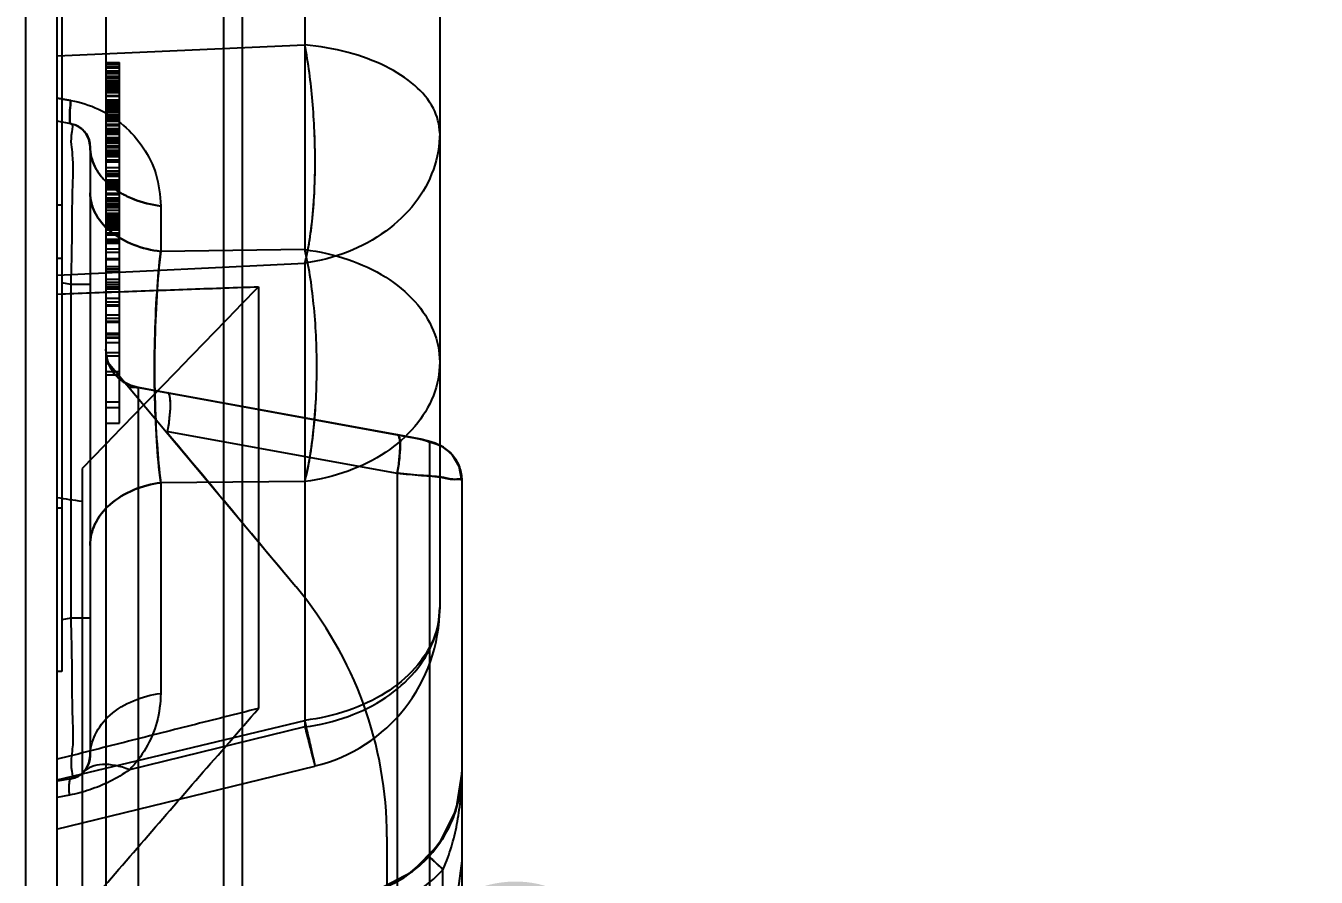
# Model space of a CAD drawing. Header units: millimetres. Extents: x 3267 to 5677, y -4731 to 2600.
# Drawn here: x 4723.18 to 4756.4, y -126.84 to -104.93 of the extents above; entities that cross this region are included whole.
import ezdxf

# ---------------------------------------------------------------- set-up
doc = ezdxf.new("R2010")
doc.units = ezdxf.units.MM
doc.header["$LTSCALE"] = 16.335
doc.header["$PDMODE"] = 3
doc.header["$PDSIZE"] = 0.3125
doc.layers.get('0').update_dxf_attribs({"linetype": 'CONTINUOUS'})
doc.layers.get('Defpoints').update_dxf_attribs({"linetype": 'CONTINUOUS'})
doc.styles.get("Standard").update_dxf_attribs({"font": 'txt', "width": 0.8})
doc.dimstyles.get("Standard").update_dxf_attribs({"dimtxt": 0.15625, "dimasz": 0.1875, "dimexe": 0.125, "dimexo": 0.0625, "dimtad": 0, "dimtih": 1, "dimtoh": 1, "dimdsep": 46, "dimtxsty": 'Standard', "dimcen": 0.09, "dimadec": 0, "dimazin": 0, "dimtp": 0.01, "dimtm": 0.01, "dimtfac": 1, "dimtofl": 0, "dimtmove": 0, "dimatfit": 3, "dimfxl": 0, "dimtolj": 1, "dimarcsym": 0})

# ---------------------------------------------------------------- blocks, each defined once
blk = doc.blocks.new('*D133')
at = {"color": 4, "lineweight": -2}
for p, q in [((4723.177, -202.237), (4723.177, -27.593)), ((4731.177, -27.593), (4748.892, -27.593)), ((4793.176, -27.593), (4772.359, -27.593)), ((4801.176, -192.521), (4801.176, -27.593))]:
    blk.add_line(p, q, dxfattribs=at)
at = {"color": 4}
for points in [[(4731.177, -26.259), (4731.177, -28.926), (4723.177, -27.593)], [(4793.176, -26.259), (4793.176, -28.926), (4801.176, -27.593)]]:
    blk.add_solid(points, dxfattribs=at)
at = {"layer": 'Defpoints', "color": 0}
for p in [(4723.177, -27.593), (4801.176, -192.521), (4723.177, -202.237)]:
    blk.add_point(p, dxfattribs=at)
at = {"color": 6, "insert": (4760.626, -27.593), "char_height": 8, "attachment_point": 5}
blk.add_mtext('\\A1;78.00', dxfattribs=at)
blk = doc.blocks.new('*D194')
at = {"color": 4, "lineweight": -2}
blk.add_line((4754.412, -138.155), (4761.917, -140.924), dxfattribs=at)
at = {"color": 4}
blk.add_solid([(4762.379, -139.673), (4761.456, -142.174), (4769.423, -143.692)], dxfattribs=at)
at = {"layer": 'Defpoints', "color": 0}
for p in [(4769.423, -143.692), (4776.929, -146.461)]:
    blk.add_point(p, dxfattribs=at)
at = {"color": 6, "insert": (4743.403, -134.094), "char_height": 8, "attachment_point": 5, "rotation": 339.7526}
blk.add_mtext('\\A1;∅8.00', dxfattribs=at)

msp = doc.modelspace()

# ---------------------------------------------------------------- linework, layer by layer
at = {"color": 6, "linetype": 'Continuous'}
for p, q in [((4723.981, -365.077), (4723.981, -45.077)), ((4730.36, -96.449), (4730.36, -110.689)), ((4728.274, -174.175), (4728.274, -97.94)), ((4728.748, -98.44), (4728.748, -174.047)), ((4724.101, -98.914), (4724.101, -121.547)), ((4725.236, -99.547), (4725.236, -278.306)), ((4733.831, -99.805), (4733.831, -119.898)), ((4723.981, -105.702), (4730.36, -105.418)), ((4725.236, -105.876), (4725.586, -105.876)), ((4725.236, -105.901), (4725.586, -105.901)), ((4725.236, -105.928), (4725.586, -105.928)), ((4725.586, -115.153), (4725.586, -105.876)), ((4725.236, -105.983), (4725.586, -105.983)), ((4725.236, -106.012), (4725.586, -106.012)), ((4725.236, -106.085), (4725.586, -106.085)), ((4725.236, -106.106), (4725.586, -106.106)), ((4725.586, -106.134), (4725.236, -106.134)), ((4725.236, -106.154), (4725.586, -106.154)), ((4725.236, -106.226), (4725.586, -106.226)), ((4725.236, -106.264), (4725.586, -106.264)), ((4725.236, -106.331), (4725.586, -106.331)), ((4725.236, -106.358), (4725.586, -106.358)), ((4725.236, -106.385), (4725.586, -106.385)), ((4725.236, -106.404), (4725.586, -106.404)), ((4725.586, -106.436), (4725.236, -106.436)), ((4725.236, -106.467), (4725.586, -106.467)), ((4725.236, -106.509), (4725.586, -106.509)), ((4725.236, -106.529), (4725.586, -106.529)), ((4725.236, -106.551), (4725.586, -106.551)), ((4725.236, -106.569), (4725.586, -106.569)), ((4725.236, -106.604), (4725.586, -106.604)), ((4725.236, -106.622), (4725.586, -106.622)), ((4724.335, -106.851), (4723.981, -106.788)), ((4723.981, -106.788), (4724.335, -106.851)), ((4725.236, -106.649), (4725.586, -106.649)), ((4725.236, -106.725), (4725.586, -106.725)), ((4725.586, -106.751), (4725.236, -106.751)), ((4725.236, -106.834), (4725.586, -106.834)), ((4725.586, -106.87), (4725.236, -106.87)), ((4725.236, -106.908), (4725.586, -106.908)), ((4725.236, -106.946), (4725.586, -106.946)), ((4725.236, -106.972), (4725.586, -106.972)), ((4725.586, -107), (4725.236, -107)), ((4725.586, -107.019), (4725.236, -107.019)), ((4725.236, -107.045), (4725.586, -107.045)), ((4725.236, -107.089), (4725.586, -107.089)), ((4725.236, -107.139), (4725.586, -107.139)), ((4725.586, -107.209), (4725.236, -107.209)), ((4725.236, -107.244), (4725.586, -107.244)), ((4725.586, -107.274), (4725.236, -107.274)), ((4725.236, -107.298), (4725.586, -107.298)), ((4724.335, -107.448), (4723.981, -107.386)), ((4725.236, -107.344), (4725.586, -107.344)), ((4725.236, -107.384), (4725.586, -107.384)), ((4725.236, -107.463), (4725.586, -107.463)), ((4725.236, -107.496), (4725.586, -107.496)), ((4725.236, -107.57), (4725.586, -107.57)), ((4725.236, -107.59), (4725.586, -107.59)), ((4725.236, -107.643), (4725.586, -107.643)), ((4725.236, -107.693), (4725.586, -107.693)), ((4725.236, -107.716), (4725.586, -107.716)), ((4725.236, -107.806), (4725.586, -107.806)), ((4725.236, -107.85), (4725.586, -107.85)), ((4725.236, -107.868), (4725.586, -107.868)), ((4725.236, -107.897), (4725.586, -107.897)), ((4725.236, -107.949), (4725.586, -107.949)), ((4724.831, -108.039), (4724.831, -123.719)), ((4725.236, -108.016), (4725.586, -108.016)), ((4725.236, -108.062), (4725.586, -108.062)), ((4725.236, -108.133), (4725.586, -108.133)), ((4725.236, -108.16), (4725.586, -108.16)), ((4725.236, -108.183), (4725.586, -108.183)), ((4725.236, -108.204), (4725.586, -108.204)), ((4725.236, -108.249), (4725.586, -108.249)), ((4725.236, -108.273), (4725.586, -108.273)), ((4725.586, -108.303), (4725.236, -108.303)), ((4725.236, -108.375), (4725.586, -108.375)), ((4725.236, -108.409), (4725.586, -108.409)), ((4725.236, -108.434), (4725.586, -108.434)), ((4725.236, -108.575), (4725.586, -108.575)), ((4725.236, -108.664), (4725.586, -108.664)), ((4725.236, -108.719), (4725.586, -108.719)), ((4725.236, -108.738), (4725.586, -108.738)), ((4725.236, -108.759), (4725.586, -108.759)), ((4725.236, -108.786), (4725.586, -108.786)), ((4725.586, -108.804), (4725.236, -108.804)), ((4725.586, -108.906), (4725.236, -108.906)), ((4725.236, -108.936), (4725.586, -108.936)), ((4725.236, -108.974), (4725.586, -108.974)), ((4725.236, -109.014), (4725.586, -109.014)), ((4725.236, -109.058), (4725.586, -109.058)), ((4725.236, -109.109), (4725.586, -109.109)), ((4725.236, -109.145), (4725.586, -109.145)), ((4725.236, -109.24), (4725.586, -109.24)), ((4725.236, -109.274), (4725.586, -109.274)), ((4724.101, -109.547), (4723.981, -109.547)), ((4725.236, -109.359), (4725.586, -109.359)), ((4725.236, -109.377), (4725.586, -109.377)), ((4725.586, -109.405), (4725.236, -109.405)), ((4725.236, -109.436), (4725.586, -109.436)), ((4725.586, -109.506), (4725.236, -109.506)), ((4725.236, -109.521), (4725.586, -109.521)), ((4725.586, -109.557), (4725.236, -109.557)), ((4725.236, -109.572), (4725.586, -109.572)), ((4725.236, -109.604), (4725.586, -109.604)), ((4726.649, -109.567), (4726.649, -110.736)), ((4725.236, -109.674), (4725.586, -109.674)), ((4725.236, -109.754), (4725.586, -109.754)), ((4725.236, -109.786), (4725.586, -109.786)), ((4725.236, -109.805), (4725.586, -109.805)), ((4725.236, -109.838), (4725.586, -109.838)), ((4725.586, -109.868), (4725.236, -109.868)), ((4725.236, -109.888), (4725.586, -109.888)), ((4725.586, -109.922), (4725.236, -109.922)), ((4725.236, -109.964), (4725.586, -109.964)), ((4725.236, -109.981), (4725.586, -109.981)), ((4725.236, -109.998), (4725.586, -109.998)), ((4725.236, -110.028), (4725.586, -110.028)), ((4725.236, -110.054), (4725.586, -110.054)), ((4725.236, -110.077), (4725.586, -110.077)), ((4725.236, -110.098), (4725.586, -110.098)), ((4725.236, -110.143), (4725.586, -110.143)), ((4725.236, -110.178), (4725.586, -110.178)), ((4725.236, -110.257), (4725.586, -110.257)), ((4725.586, -110.279), (4725.236, -110.279)), ((4725.236, -110.313), (4725.586, -110.313)), ((4725.236, -110.416), (4725.586, -110.416)), ((4725.236, -110.453), (4725.586, -110.453)), ((4725.236, -110.497), (4725.586, -110.497)), ((4725.236, -110.525), (4725.586, -110.525)), ((4724.101, -110.914), (4723.981, -110.914)), ((4725.236, -110.668), (4725.586, -110.668)), ((4725.236, -110.752), (4725.586, -110.752)), ((4725.236, -110.914), (4725.586, -110.914)), ((4725.236, -110.941), (4725.586, -110.941)), ((4730.36, -110.689), (4726.649, -110.736)), ((4723.981, -111.345), (4730.36, -111.038)), ((4725.236, -111.121), (4725.586, -111.121)), ((4725.236, -111.182), (4725.586, -111.182)), ((4725.586, -111.199), (4725.236, -111.199)), ((4725.236, -111.254), (4725.586, -111.254)), ((4730.36, -111.038), (4730.36, -122.972)), ((4724.335, -111.584), (4724.101, -111.543)), ((4724.335, -111.584), (4724.335, -120.174)), ((4724.831, -111.584), (4724.335, -111.584)), ((4725.586, -111.458), (4725.236, -111.458)), ((4725.236, -111.525), (4725.586, -111.525)), ((4725.586, -111.598), (4725.236, -111.598)), ((4725.236, -111.647), (4725.586, -111.647)), ((4725.236, -111.675), (4725.586, -111.675)), ((4725.236, -111.701), (4725.586, -111.701)), ((4725.236, -111.772), (4725.586, -111.772)), ((4725.236, -111.935), (4725.586, -111.935)), ((4729.165, -111.644), (4729.165, -122.499)), ((4725.236, -112.037), (4725.586, -112.037)), ((4725.236, -112.112), (4725.586, -112.112)), ((4725.236, -112.14), (4725.586, -112.14)), ((4725.586, -112.377), (4725.236, -112.377)), ((4725.236, -112.455), (4725.586, -112.455)), ((4725.236, -112.532), (4725.586, -112.532)), ((4725.586, -112.566), (4725.236, -112.566)), ((4725.236, -112.842), (4725.586, -112.842)), ((4725.236, -112.878), (4725.586, -112.878)), ((4725.236, -112.941), (4725.586, -112.941)), ((4725.586, -112.966), (4725.236, -112.966)), ((4725.586, -113.084), (4725.236, -113.084)), ((4725.236, -113.335), (4725.586, -113.335)), ((4725.236, -113.427), (4725.586, -113.427)), ((4730.132, -119.371), (4725.244, -113.545)), ((4725.236, -113.822), (4725.586, -113.822)), ((4725.236, -113.913), (4725.586, -113.913)), ((4725.881, -114.186), (4725.711, -114.101)), ((4726.066, -114.237), (4725.881, -114.186)), ((4726.066, -114.238), (4726.066, -254.39)), ((4726.829, -114.378), (4732.74, -115.453)), ((4725.586, -114.616), (4725.236, -114.616)), ((4725.236, -114.749), (4725.586, -114.749)), ((4725.236, -115.153), (4725.586, -115.153)), ((4726.829, -115.368), (4732.74, -116.442)), ((4733.078, -115.516), (4732.746, -115.453)), ((4733.571, -115.642), (4733.571, -195.988)), ((4724.631, -116.323), (4724.631, -128.516)), ((4732.74, -116.442), (4732.74, -140.458)), ((4730.36, -116.659), (4726.649, -116.69)), ((4726.649, -116.69), (4726.649, -122.109)), ((4734.401, -116.63), (4734.401, -253.414)), ((4724.101, -117.347), (4723.981, -117.347)), ((4724.335, -120.174), (4724.101, -120.215)), ((4724.831, -120.174), (4724.335, -120.174)), ((4724.101, -121.547), (4723.981, -121.547)), ((4723.981, -124.334), (4730.36, -122.804)), ((4730.36, -122.972), (4725.844, -124.074)), ((4723.97, -125.604), (4730.613, -123.981)), ((4724.335, -124.31), (4723.981, -124.373)), ((4724.3, -124.73), (4723.981, -124.793)), ((4732.472, -125.799), (4732.472, -140.436)), ((4733.916, -140.592), (4733.916, -126.64))]:
    msp.add_line(p, q, dxfattribs=at)
for points in [[(4724.725, -107.7), (4724.613, -107.577), (4724.479, -107.493), (4724.335, -107.448)], [(4724.335, -107.448), (4724.445, -107.479), (4724.537, -107.523), (4724.603, -107.569), (4724.654, -107.614)], [(4724.335, -107.448), (4724.454, -107.482), (4724.542, -107.527), (4724.607, -107.572), (4724.657, -107.617), (4724.696, -107.661), (4724.728, -107.703), (4724.753, -107.744), (4724.774, -107.785), (4724.792, -107.825)], [(4724.694, -107.659), (4724.727, -107.701), (4724.752, -107.742), (4724.774, -107.783), (4724.791, -107.824), (4724.805, -107.865), (4724.817, -107.908), (4724.824, -107.951)], [(4724.831, -108.039), (4724.803, -107.857), (4724.725, -107.7)], [(4724.824, -107.952), (4724.829, -107.995), (4724.831, -108.039)], [(4725.308, -113.622), (4725.254, -113.438), (4725.236, -113.248)], [(4725.235, -113.453), (4725.237, -113.497), (4725.241, -113.542)], [(4725.236, -113.48), (4725.24, -113.535), (4725.249, -113.594), (4725.262, -113.655)], [(4732.747, -115.453), (4726.441, -114.307), (4726.079, -114.24)], [(4734.401, -116.63), (4734.334, -116.268), (4734.159, -115.975), (4733.93, -115.776), (4733.713, -115.67), (4733.543, -115.618), (4733.344, -115.571), (4733.076, -115.516)], [(4724.335, -124.31), (4724.474, -124.268), (4724.608, -124.186), (4724.722, -124.063), (4724.801, -123.905), (4724.831, -123.719)], [(4724.831, -123.719), (4724.822, -123.816), (4724.795, -123.919)], [(4724.658, -124.14), (4724.618, -124.178), (4724.569, -124.215), (4724.51, -124.25), (4724.433, -124.284), (4724.335, -124.31)], [(4724.795, -123.918), (4724.739, -124.036), (4724.667, -124.131)], [(4734.401, -124.135), (4734.249, -125.113), (4733.804, -126.002), (4733.111, -126.711), (4732.232, -127.176)], [(4734.401, -124.135), (4734.335, -124.785), (4734.153, -125.374), (4733.891, -125.874), (4733.562, -126.302)], [(4734.401, -124.136), (4734.358, -124.659), (4734.239, -125.145), (4734.058, -125.582), (4733.83, -125.965), (4733.562, -126.302)], [(4734.401, -124.136), (4734.343, -124.744), (4734.178, -125.314), (4733.914, -125.837), (4733.562, -126.302)], [(4733.562, -126.302), (4732.954, -126.821), (4732.232, -127.176)], [(4734.401, -126.419), (4734.289, -127.259), (4733.96, -128.044), (4733.437, -128.713), (4732.759, -129.222)]]:
    msp.add_lwpolyline(points, dxfattribs=at)
for centre, radius, start, end in [((4724.231, -108.039), 0.6, 0, 80), ((4726.241, -113.254), 1.005, 180.0519, 259.9392), ((4726.221, -113.454), 0.986, 180.0015, 185.0001), ((4742.251, -28.922), 86.837, 259.25802, 259.76972), ((4742.188, -29.265), 86.488, 259.25701, 259.77077), ((4722.472, -125.799), 10, 0, 40), ((4729.631, -119.898), 4.2, 283.6954, 0), ((4724.231, -123.719), 0.6, 280, 0), ((4731.185, -124.135), 3.216, 289.0001, 0), ((4731.168, -124.135), 3.719, 289.0009, 317.6588)]:
    msp.add_arc(centre, radius, start, end, dxfattribs=at)
msp.add_ellipse((4551.82, -179.962), major_axis=(631.454, -68.785), ratio=0.132273, start_param=1.308026, end_param=1.309096, dxfattribs=at)
for points, knots in [([(4733.831, -107.69), (4733.831, -107.471), (4733.698, -106.996), (4733.182, -106.404), (4732.415, -105.924), (4731.449, -105.578), (4730.735, -105.455), (4730.36, -105.418)], [0, 0, 0, 0, 0.146738, 0.315564, 0.516374, 0.747471, 1, 1, 1, 1]), ([(4730.36, -111.038), (4730.407, -110.863), (4730.485, -110.479), (4730.596, -109.608), (4730.647, -108.389), (4730.579, -106.897), (4730.452, -105.896), (4730.36, -105.418)], [0, 0, 0, 0, 0.095844, 0.207934, 0.465723, 0.741634, 1, 1, 1, 1]), ([(4724.335, -107.448), (4724.329, -107.447), (4724.318, -107.432), (4724.312, -107.401), (4724.307, -107.35), (4724.306, -107.282), (4724.308, -107.196), (4724.316, -107.05), (4724.327, -106.933), (4724.335, -106.851)], [0, 0, 0, 0, 0.027844, 0.080176, 0.162471, 0.275346, 0.41794, 0.588364, 1, 1, 1, 1]), ([(4724.335, -106.851), (4724.327, -106.933), (4724.316, -107.05), (4724.308, -107.196), (4724.306, -107.282), (4724.307, -107.35), (4724.312, -107.401), (4724.318, -107.432), (4724.329, -107.447), (4724.335, -107.448)], [0, 0, 0, 0, 0.410446, 0.58133, 0.724293, 0.837433, 0.91988, 0.972171, 1, 1, 1, 1]), ([(4724.335, -106.851), (4724.579, -106.893), (4725.066, -107.049), (4725.716, -107.465), (4726.224, -108.045), (4726.575, -108.759), (4726.64, -109.289), (4726.649, -109.567)], [0, 0, 0, 0, 0.192758, 0.391632, 0.591899, 0.784126, 1, 1, 1, 1]), ([(4724.335, -107.448), (4724.404, -107.46), (4724.301, -107.859), (4724.417, -108.314), (4724.359, -109.264), (4724.367, -110.353), (4724.343, -111.162), (4724.335, -111.584)], [0, 0, 0, 0, 0.050851, 0.193171, 0.417804, 0.693652, 1, 1, 1, 1]), ([(4730.36, -111.038), (4730.419, -110.818), (4730.511, -110.325), (4730.627, -109.209), (4730.636, -108.311), (4730.61, -107.69)], [0, 0, 0, 0, 0.203007, 0.445514, 1, 1, 1, 1]), ([(4733.831, -107.69), (4733.831, -108.007), (4733.716, -108.658), (4733.221, -109.538), (4732.452, -110.267), (4731.474, -110.793), (4730.739, -110.984), (4730.36, -111.038)], [0, 0, 0, 0, 0.181654, 0.370093, 0.569514, 0.78042, 1, 1, 1, 1]), ([(4724.831, -108.039), (4724.831, -108.215), (4724.902, -108.496), (4725.115, -108.819), (4725.345, -109.049), (4725.629, -109.246), (4726.058, -109.451), (4726.411, -109.538), (4726.649, -109.567)], [0, 0, 0, 0, 0.205422, 0.321856, 0.447808, 0.582002, 0.721582, 1, 1, 1, 1]), ([(4726.649, -109.567), (4726.412, -109.538), (4726.059, -109.452), (4725.63, -109.246), (4725.345, -109.05), (4725.115, -108.819), (4724.902, -108.496), (4724.831, -108.215), (4724.831, -108.039)], [0, 0, 0, 0, 0.277509, 0.417362, 0.551827, 0.678025, 0.794672, 1, 1, 1, 1]), ([(4726.649, -110.736), (4726.412, -110.707), (4725.947, -110.595), (4725.345, -110.262), (4724.931, -109.786), (4724.831, -109.402), (4724.831, -109.227)], [0, 0, 0, 0, 0.279839, 0.554059, 0.795268, 1, 1, 1, 1]), ([(4724.831, -109.227), (4724.831, -109.402), (4724.931, -109.786), (4725.345, -110.262), (4725.947, -110.595), (4726.412, -110.707), (4726.649, -110.736)], [0, 0, 0, 0, 0.204731, 0.445938, 0.720156, 1, 1, 1, 1]), ([(4726.649, -116.69), (4726.603, -116.333), (4726.537, -115.552), (4726.486, -114.327), (4726.49, -113.047), (4726.543, -111.843), (4726.607, -111.083), (4726.649, -110.736)], [0, 0, 0, 0, 0.180918, 0.394089, 0.616451, 0.824133, 1, 1, 1, 1]), ([(4726.649, -110.736), (4726.604, -111.112), (4726.538, -111.922), (4726.487, -113.175), (4726.49, -114.453), (4726.542, -115.628), (4726.606, -116.361), (4726.649, -116.69)], [0, 0, 0, 0, 0.190473, 0.408456, 0.630486, 0.833137, 1, 1, 1, 1]), ([(4730.36, -116.659), (4730.413, -116.453), (4730.503, -116.007), (4730.631, -115.026), (4730.694, -113.705), (4730.63, -112.377), (4730.502, -111.37), (4730.412, -110.905), (4730.36, -110.689)], [0, 0, 0, 0, 0.105963, 0.226651, 0.493834, 0.764296, 0.88887, 1, 1, 1, 1]), ([(4730.36, -110.689), (4730.737, -110.736), (4731.463, -110.897), (4732.437, -111.346), (4733.207, -111.971), (4733.71, -112.733), (4733.831, -113.31), (4733.831, -113.585)], [0, 0, 0, 0, 0.232524, 0.4511, 0.650685, 0.831399, 1, 1, 1, 1]), ([(4723.981, -111.832), (4724.557, -111.811), (4725.71, -111.768), (4727.438, -111.706), (4728.591, -111.664), (4729.167, -111.644)], [0, 0, 0, 0, 0.333468, 0.666802, 1, 1, 1, 1]), ([(4729.167, -111.644), (4728.662, -112.164), (4727.654, -113.203), (4726.142, -114.763), (4725.134, -115.803), (4724.631, -116.323)], [0, 0, 0, 0, 0.333323, 0.666657, 1, 1, 1, 1]), ([(4733.831, -113.585), (4733.831, -113.877), (4733.713, -114.483), (4733.213, -115.292), (4732.443, -115.958), (4731.467, -116.437), (4730.738, -116.61), (4730.36, -116.659)], [0, 0, 0, 0, 0.173989, 0.357838, 0.5573, 0.772724, 1, 1, 1, 1]), ([(4730.36, -116.659), (4730.415, -116.445), (4730.508, -115.98), (4730.638, -114.956), (4730.672, -114.144), (4730.667, -113.585)], [0, 0, 0, 0, 0.214123, 0.458626, 1, 1, 1, 1]), ([(4725.721, -114.114), (4725.658, -114.076), (4725.541, -113.986), (4725.398, -113.816), (4725.33, -113.685), (4725.303, -113.616)], [0, 0, 0, 0, 0.333318, 0.666682, 1, 1, 1, 1]), ([(4726.066, -114.238), (4726.041, -114.232), (4725.989, -114.226), (4725.908, -114.228), (4725.853, -114.234), (4725.825, -114.238)], [0, 0, 0, 0, 0.316553, 0.647633, 1, 1, 1, 1]), ([(4725.825, -114.238), (4725.854, -114.235), (4725.909, -114.229), (4725.99, -114.226), (4726.042, -114.232), (4726.066, -114.238)], [0, 0, 0, 0, 0.356736, 0.691736, 1, 1, 1, 1]), ([(4726.819, -115.422), (4726.842, -115.298), (4726.877, -115.055), (4726.906, -114.735), (4726.896, -114.515), (4726.868, -114.408), (4726.841, -114.379), (4726.829, -114.379)], [0, 0, 0, 0, 0.356545, 0.686219, 0.904745, 0.96589, 1, 1, 1, 1]), ([(4726.829, -115.368), (4726.849, -115.253), (4726.883, -115.032), (4726.902, -114.717), (4726.903, -114.525), (4726.864, -114.38), (4726.829, -114.378)], [0, 0, 0, 0, 0.348011, 0.672465, 0.896508, 1, 1, 1, 1]), ([(4732.74, -115.453), (4732.774, -115.452), (4732.816, -115.593), (4732.814, -115.776), (4732.797, -116.093), (4732.762, -116.318), (4732.74, -116.442)], [0, 0, 0, 0, 0.099531, 0.313638, 0.628011, 1, 1, 1, 1]), ([(4732.74, -116.442), (4732.762, -116.32), (4732.788, -116.139), (4732.808, -115.905), (4732.815, -115.751), (4732.81, -115.627), (4732.799, -115.544), (4732.783, -115.496), (4732.77, -115.468), (4732.752, -115.453), (4732.74, -115.453)], [0, 0, 0, 0, 0.365105, 0.540341, 0.694463, 0.817583, 0.907848, 0.940968, 0.966549, 1, 1, 1, 1]), ([(4732.74, -115.453), (4732.831, -115.47), (4732.989, -115.499), (4733.199, -115.541), (4733.36, -115.577), (4733.47, -115.601), (4733.536, -115.624), (4733.561, -115.636), (4733.571, -115.642)], [0, 0, 0, 0, 0.325581, 0.562428, 0.754304, 0.904751, 0.958385, 1, 1, 1, 1]), ([(4733.571, -115.642), (4733.561, -115.63), (4733.509, -115.616), (4733.418, -115.589), (4733.272, -115.558), (4733.107, -115.522), (4732.924, -115.488), (4732.805, -115.465), (4732.74, -115.453)], [0, 0, 0, 0, 0.055133, 0.172639, 0.345852, 0.573051, 0.769515, 1, 1, 1, 1]), ([(4733.571, -115.642), (4733.793, -115.681), (4734.126, -115.868), (4734.354, -116.277), (4734.401, -116.514), (4734.401, -116.63)], [0, 0, 0, 0, 0.48835, 0.748762, 1, 1, 1, 1]), ([(4734.401, -116.63), (4734.401, -116.514), (4734.354, -116.277), (4734.126, -115.868), (4733.793, -115.681), (4733.571, -115.642)], [0, 0, 0, 0, 0.251238, 0.51165, 1, 1, 1, 1]), ([(4734.401, -116.63), (4734.401, -116.586), (4734.153, -116.623), (4733.905, -116.53), (4733.352, -116.508), (4732.966, -116.463), (4732.74, -116.442)], [0, 0, 0, 0, 0.079283, 0.281725, 0.593073, 1, 1, 1, 1]), ([(4732.74, -116.442), (4732.947, -116.461), (4733.321, -116.504), (4733.871, -116.525), (4734.133, -116.624), (4734.401, -116.584), (4734.401, -116.63)], [0, 0, 0, 0, 0.372258, 0.694513, 0.916231, 1, 1, 1, 1]), ([(4724.831, -118.3), (4724.831, -118.114), (4724.928, -117.71), (4725.339, -117.201), (4725.943, -116.842), (4726.411, -116.721), (4726.649, -116.69)], [0, 0, 0, 0, 0.211682, 0.455723, 0.726876, 1, 1, 1, 1]), ([(4726.649, -116.69), (4726.411, -116.721), (4725.943, -116.842), (4725.339, -117.201), (4724.928, -117.71), (4724.831, -118.114), (4724.831, -118.3)], [0, 0, 0, 0, 0.273129, 0.54428, 0.788319, 1, 1, 1, 1]), ([(4733.831, -119.898), (4733.831, -120.174), (4733.711, -120.752), (4733.207, -121.517), (4732.437, -122.144), (4731.463, -122.595), (4730.737, -122.757), (4730.36, -122.804)], [0, 0, 0, 0, 0.168925, 0.349825, 0.549401, 0.767788, 1, 1, 1, 1]), ([(4730.36, -122.972), (4730.738, -122.922), (4731.467, -122.749), (4732.443, -122.27), (4733.213, -121.604), (4733.713, -120.795), (4733.831, -120.189), (4733.831, -119.898)], [0, 0, 0, 0, 0.227276, 0.4427, 0.642162, 0.826011, 1, 1, 1, 1]), ([(4724.335, -120.174), (4724.344, -120.605), (4724.368, -121.425), (4724.359, -122.521), (4724.417, -123.465), (4724.303, -123.913), (4724.401, -124.299), (4724.335, -124.31)], [0, 0, 0, 0, 0.31249, 0.590142, 0.812568, 0.951141, 1, 1, 1, 1]), ([(4724.831, -123.719), (4724.831, -123.533), (4724.936, -123.133), (4725.335, -122.619), (4725.944, -122.269), (4726.409, -122.141), (4726.649, -122.109)], [0, 0, 0, 0, 0.213024, 0.454941, 0.724451, 1, 1, 1, 1]), ([(4726.649, -122.109), (4726.646, -122.358), (4726.584, -122.851), (4726.299, -123.525), (4726.008, -123.909), (4725.844, -124.074)], [0, 0, 0, 0, 0.343417, 0.678104, 1, 1, 1, 1]), ([(4729.164, -122.499), (4728.588, -122.644), (4727.436, -122.934), (4725.709, -123.37), (4724.557, -123.661), (4723.981, -123.806)], [0, 0, 0, 0, 0.333174, 0.666508, 1, 1, 1, 1]), ([(4724.631, -127.727), (4725.134, -127.146), (4726.141, -125.984), (4727.652, -124.241), (4728.66, -123.08), (4729.164, -122.499)], [0, 0, 0, 0, 0.333335, 0.666669, 1, 1, 1, 1]), ([(4730.625, -123.978), (4730.627, -123.978), (4730.623, -123.968), (4730.624, -123.956), (4730.617, -123.929), (4730.611, -123.895), (4730.601, -123.851), (4730.585, -123.775), (4730.558, -123.657), (4730.52, -123.49), (4730.474, -123.289), (4730.42, -123.057), (4730.381, -122.892), (4730.36, -122.804)], [0, 0, 0, 0, 0.004435, 0.017218, 0.038285, 0.067499, 0.104716, 0.149788, 0.262909, 0.405678, 0.576908, 0.775412, 1, 1, 1, 1]), ([(4730.36, -122.971), (4730.379, -123.047), (4730.415, -123.19), (4730.466, -123.391), (4730.511, -123.563), (4730.548, -123.707), (4730.575, -123.807), (4730.592, -123.872), (4730.603, -123.91), (4730.611, -123.938), (4730.617, -123.96), (4730.622, -123.97), (4730.624, -123.979), (4730.625, -123.978)], [0, 0, 0, 0, 0.225957, 0.425098, 0.596405, 0.738858, 0.851441, 0.896213, 0.933138, 0.96209, 0.982946, 0.995593, 1, 1, 1, 1]), ([(4725.844, -124.074), (4725.685, -124.19), (4725.354, -124.386), (4724.832, -124.601), (4724.477, -124.695), (4724.3, -124.73)], [0, 0, 0, 0, 0.348466, 0.680028, 1, 1, 1, 1]), ([(4725.844, -124.074), (4725.727, -124.028), (4725.498, -123.959), (4725.164, -123.925), (4724.873, -123.981), (4724.717, -124.081), (4724.658, -124.14)], [0, 0, 0, 0, 0.301501, 0.569398, 0.798681, 1, 1, 1, 1]), ([(4733.916, -126.64), (4733.941, -126.585), (4734.003, -126.442), (4734.091, -126.202), (4734.176, -125.919), (4734.248, -125.627), (4734.305, -125.332), (4734.348, -125.034), (4734.379, -124.736), (4734.397, -124.436), (4734.401, -124.236), (4734.401, -124.136)], [0, 0, 0, 0, 0.070277, 0.182576, 0.297927, 0.415235, 0.532831, 0.649703, 0.766222, 0.88285, 1, 1, 1, 1]), ([(4724.3, -124.73), (4724.297, -124.672), (4724.292, -124.571), (4724.296, -124.438), (4724.304, -124.36), (4724.322, -124.313), (4724.335, -124.31)], [0, 0, 0, 0, 0.40709, 0.711877, 0.908255, 1, 1, 1, 1]), ([(4733.562, -126.302), (4733.562, -126.302), (4733.564, -126.305), (4733.567, -126.309), (4733.574, -126.316), (4733.584, -126.327), (4733.599, -126.342), (4733.618, -126.361), (4733.64, -126.383), (4733.665, -126.406), (4733.693, -126.433), (4733.736, -126.474), (4733.799, -126.532), (4733.864, -126.592), (4733.904, -126.629), (4733.916, -126.64)], [0, 0, 0, 0, 0.004556, 0.016704, 0.036273, 0.062705, 0.108806, 0.164681, 0.22817, 0.297253, 0.373782, 0.460886, 0.664819, 0.899913, 1, 1, 1, 1]), ([(4733.562, -126.302), (4733.562, -126.302), (4733.564, -126.305), (4733.569, -126.312), (4733.582, -126.325), (4733.598, -126.341), (4733.617, -126.36), (4733.639, -126.381), (4733.663, -126.405), (4733.69, -126.431), (4733.734, -126.471), (4733.796, -126.53), (4733.862, -126.59), (4733.903, -126.628), (4733.916, -126.64)], [0, 0, 0, 0, 0.004421, 0.01618, 0.060713, 0.106, 0.16105, 0.223738, 0.292069, 0.367854, 0.454173, 0.65647, 0.890023, 1, 1, 1, 1])]:
    msp.add_open_spline(points, degree=3, knots=knots, dxfattribs=at)
msp.add_open_spline([(4730.132, -119.371), (4729.574, -118.706), (4728.462, -117.372), (4727.349, -116.038), (4726.791, -115.373)], degree=3, dxfattribs=at)

# ---------------------------------------------------------------- dimensions: what is measured, and where the dimension line sits
dim = msp.add_linear_dim(base=(4723.177, -27.593), p1=(4801.176, -192.521), p2=(4723.177, -202.237), dimstyle='Standard', override={"dimtxt": 8, "dimasz": 8, "dimexe": 0, "dimexo": 0, "dimgap": 0, "dimtih": 0, "dimtoh": 0, "dimzin": 0, "dimcen": 0, "dimclrd": 4, "dimclre": 4, "dimclrt": 6, "dimadec": 2, "dimtp": 0, "dimtm": 0, "dimtzin": 0})
dim.commit()
dim.dimension.update_dxf_attribs({"geometry": '*D133', "text_midpoint": (4760.626, -27.593), "dimtype": 160})
dim = msp.add_diameter_dim_2p(p1=(4776.929, -146.461), p2=(4769.423, -143.692), dimstyle='Standard', override={"dimtxt": 8, "dimasz": 8, "dimexe": 0, "dimexo": 0, "dimgap": 0, "dimtih": 0, "dimtoh": 0, "dimzin": 0, "dimcen": 0, "dimclrd": 4, "dimclre": 4, "dimclrt": 6, "dimadec": 2, "dimtp": 0, "dimtm": 0, "dimtzin": 0})
dim.commit()
dim.dimension.update_dxf_attribs({"geometry": '*D194', "text_midpoint": (4743.403, -134.094)})

doc.saveas('drawing.dxf')
